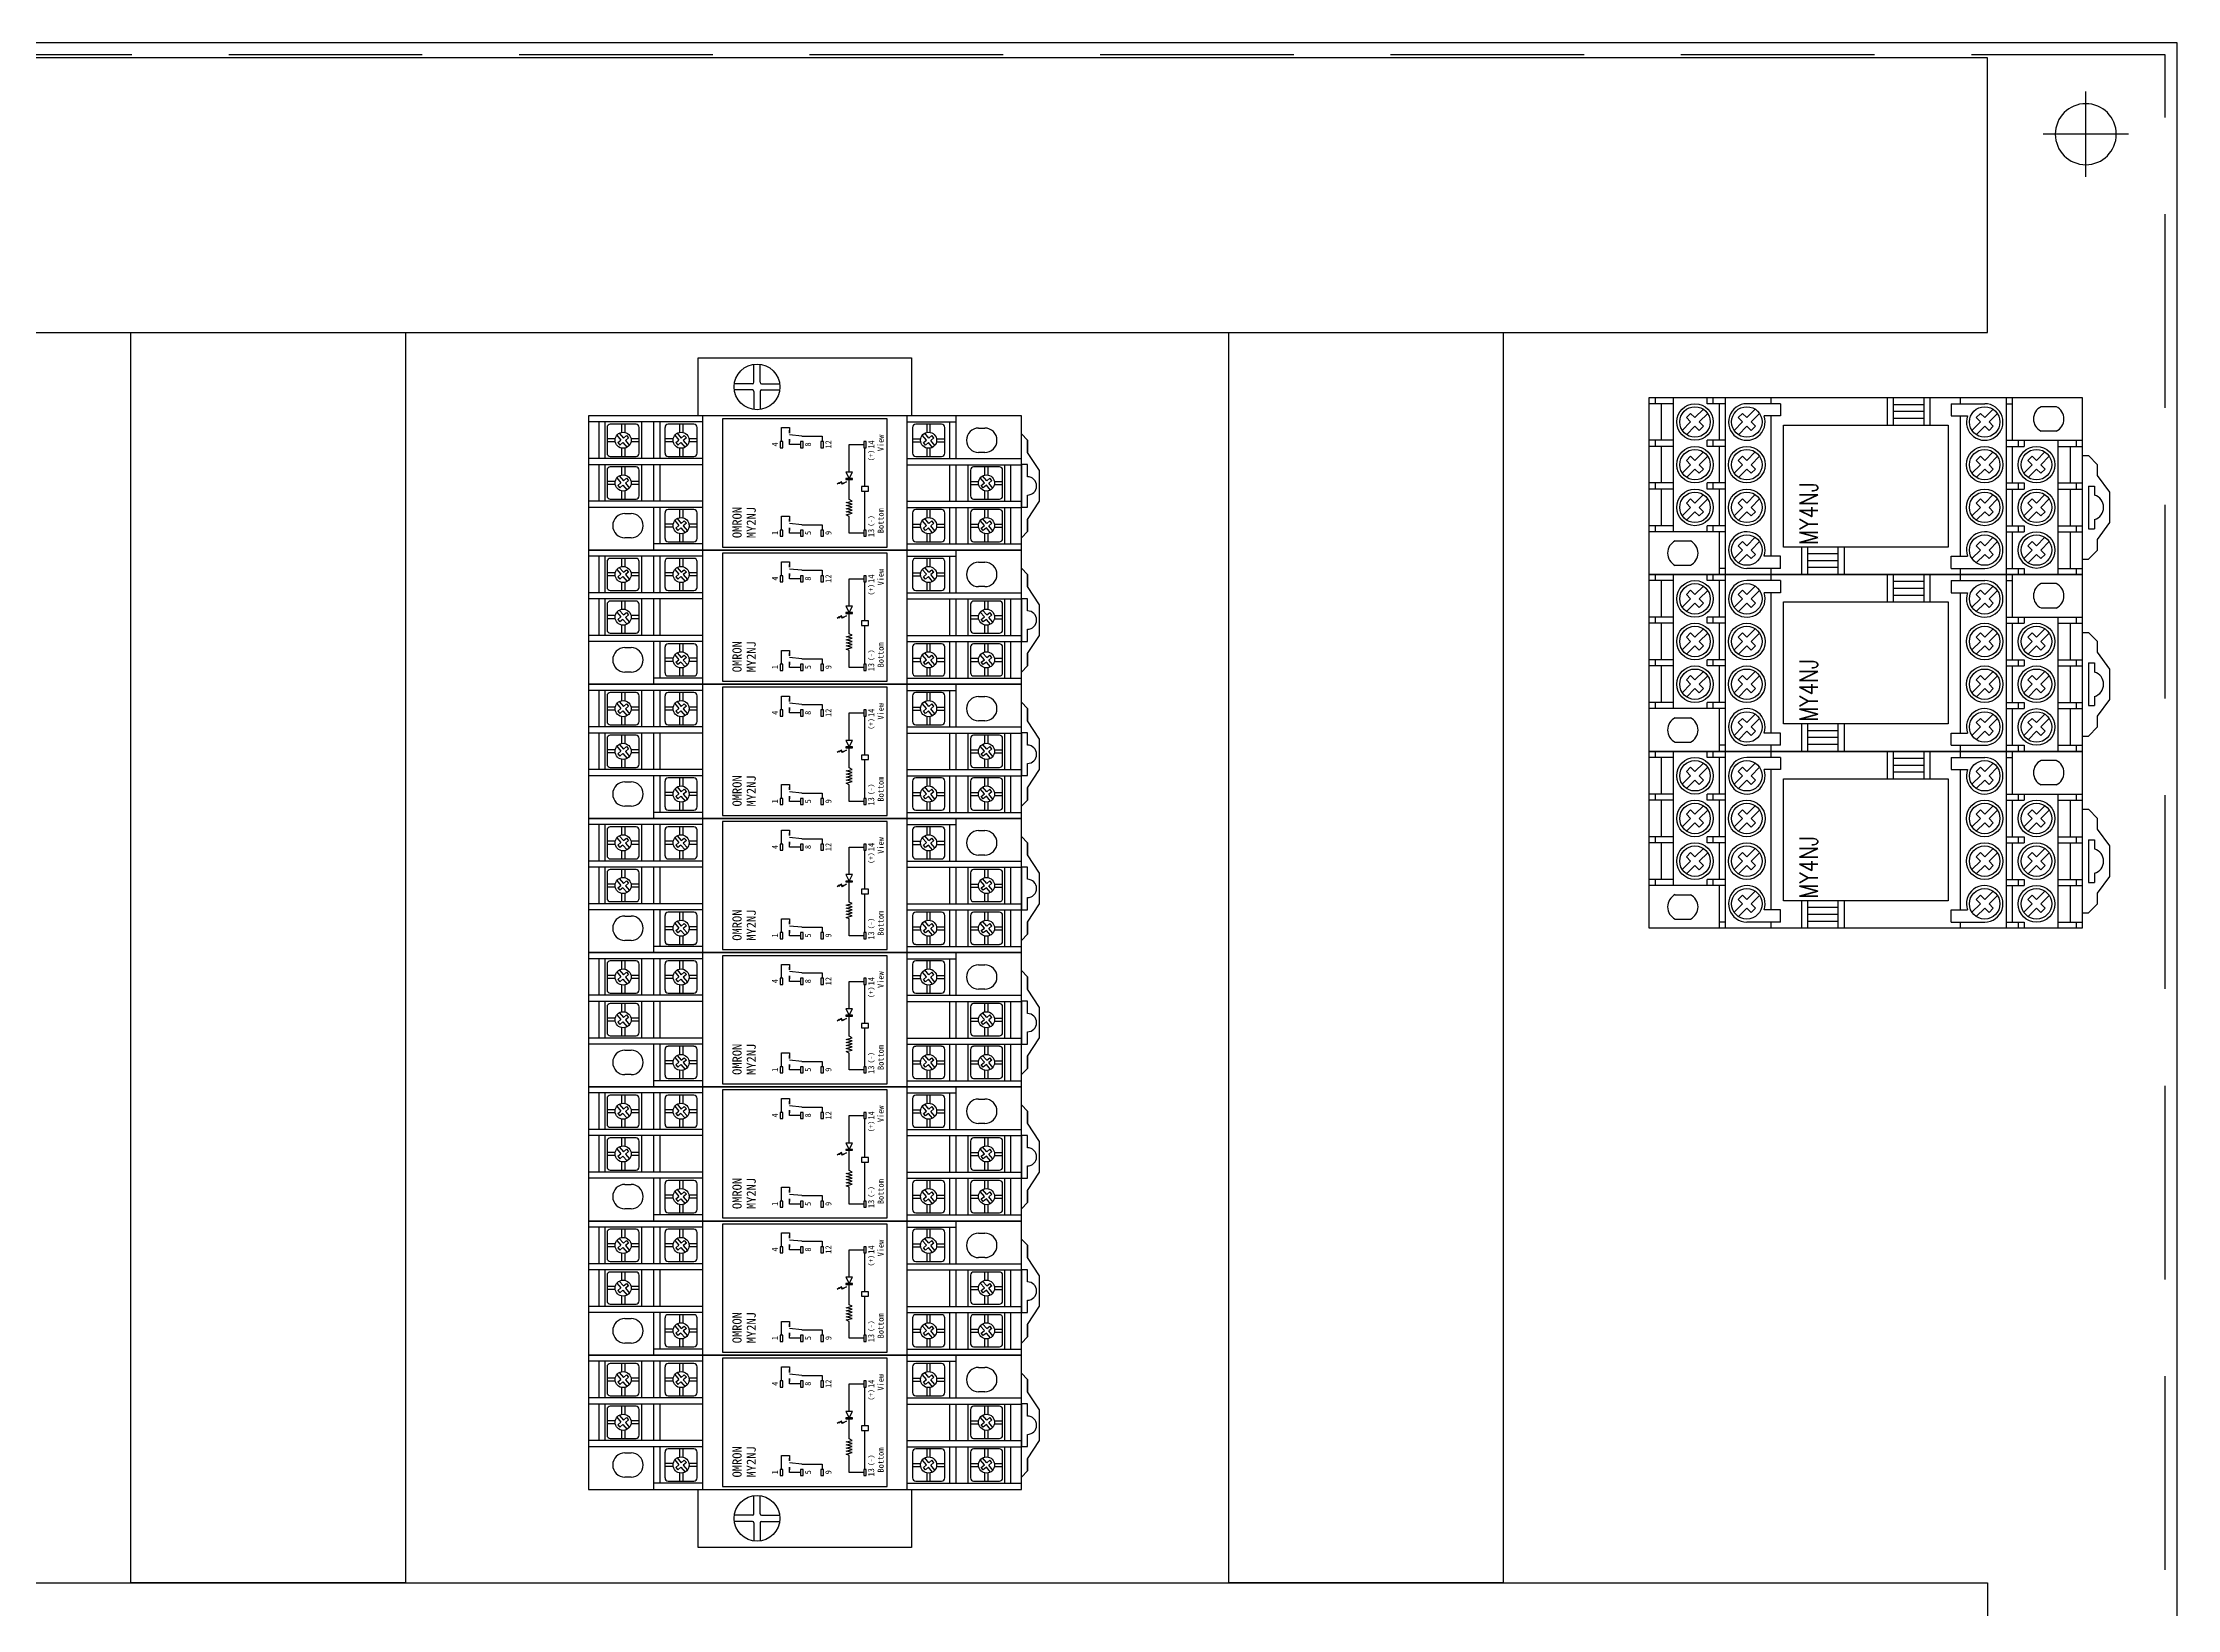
# Model space of a CAD drawing. Extents: x -276 to 10601, y -180 to 3883.
# Drawn here: x 3492.7 to 3842.7, y 1307.3 to 1564.2 of the extents above; entities that cross this region are included whole.
import ezdxf
from ezdxf.enums import TextEntityAlignment as Align

# ---------------------------------------------------------------- set-up
doc = ezdxf.new("R2010")
doc.units = 0
doc.header["$LTSCALE"] = 10
doc.header["$MEASUREMENT"] = 0
doc.linetypes.add('CONTINOUS', pattern=[0])
doc.linetypes.add('HIDDEN', pattern=[9.525, 6.35, -3.175])
doc.layers.get('0').update_dxf_attribs({"linetype": 'CONTINUOUS'})
doc.layers.add('中心孔', color=82, linetype='CONTINUOUS')
doc.layers.add('底板開孔', color=33, linetype='CONTINUOUS')
doc.styles.add('STSL', font='simplex', dxfattribs={"bigfont": 'STSL.SHX'})

# ---------------------------------------------------------------- blocks, each defined once
blk = doc.blocks.new('MLIBRYF')
for p, q in [((7, 23), (7, 35.5)), ((8, 31.5), (8, 35.5)), ((14, 31.5), (14, 35.5)), ((15, 31.5), (15, 35.5)), ((21, 31.5), (21, 35.5)), ((22, 31.5), (22, 35.5)), ((28, 31.5), (28, 35.5)), ((7, 34.5), (8, 34.5)), ((7, 31.5), (29, 31.5)), ((8, 33.5), (14, 33.5)), ((14, 34.5), (15, 34.5)), ((15, 33.5), (21, 33.5)), ((21, 34.5), (22, 34.5)), ((22, 33.5), (28, 33.5)), ((28, 34.5), (29, 34.5)), ((1.5, 31.25), (1.5, 28.75)), ((5.5, 31.25), (5.5, 28.75)), ((10.29, 28), (8.91, 29.38)), ((10.29, 28), (9.59, 27.29)), ((11, 28.71), (9.62, 30.09)), ((11.71, 29.41), (11, 28.71)), ((12.41, 28.71), (11.71, 29.41)), ((12.41, 28.71), (11.71, 28)), ((13.09, 26.62), (11.71, 28)), ((17.29, 28), (15.91, 29.38)), ((17.29, 28), (16.59, 27.29)), ((18, 28.71), (16.62, 30.09)), ((18.71, 29.41), (18, 28.71)), ((19.41, 28.71), (18.71, 29.41)), ((19.41, 28.71), (18.71, 28)), ((20.09, 26.62), (18.71, 28)), ((24.29, 28), (22.91, 29.38)), ((24.29, 28), (23.59, 27.29)), ((25, 28.71), (23.62, 30.09)), ((25.71, 29.41), (25, 28.71)), ((26.41, 28.71), (25.71, 29.41)), ((26.41, 28.71), (25.71, 28)), ((27.09, 26.62), (25.71, 28)), ((7, 26), (8, 26)), ((7, 25), (8, 25)), ((8, 23), (8, 26)), ((10.29, 26.59), (9.59, 27.29)), ((11, 27.29), (10.29, 26.59)), ((12.38, 25.91), (11, 27.29)), ((14, 26), (15, 26)), ((14, 23), (14, 26)), ((14, 25), (15, 25)), ((15, 23), (15, 26)), ((17.29, 26.59), (16.59, 27.29)), ((18, 27.29), (17.29, 26.59)), ((19.38, 25.91), (18, 27.29)), ((21, 26), (22, 26)), ((21, 23), (21, 26)), ((21, 25), (22, 25)), ((22, 23), (22, 26)), ((24.29, 26.59), (23.59, 27.29)), ((25, 27.29), (24.29, 26.59)), ((26.38, 25.91), (25, 27.29)), ((28, 26), (29, 26)), ((28, 23), (28, 26)), ((28, 25), (29, 25)), ((0, 24), (7, 24)), ((0, 23), (29, 23)), ((4, 20.21), (2.62, 21.59)), ((8, 24), (14, 24)), ((11, 20.21), (9.62, 21.59)), ((15, 24), (21, 24)), ((18, 20.21), (16.62, 21.59)), ((22, 24), (28, 24)), ((25, 20.21), (23.62, 21.59)), ((1, 14), (1, 19.5)), ((3.29, 19.5), (1.91, 20.88)), ((3.29, 19.5), (2.59, 18.79)), ((3.29, 18.09), (2.59, 18.79)), ((4, 18.79), (3.29, 18.09)), ((4.71, 20.91), (4, 20.21)), ((5.38, 17.41), (4, 18.79)), ((5.41, 20.21), (4.71, 20.91)), ((5.41, 20.21), (4.71, 19.5)), ((6.09, 18.12), (4.71, 19.5)), ((10.29, 19.5), (8.91, 20.88)), ((10.29, 19.5), (9.59, 18.79)), ((10.29, 18.09), (9.59, 18.79)), ((11, 18.79), (10.29, 18.09)), ((11.71, 20.91), (11, 20.21)), ((12.38, 17.41), (11, 18.79)), ((12.41, 20.21), (11.71, 20.91)), ((12.41, 20.21), (11.71, 19.5)), ((13.09, 18.12), (11.71, 19.5)), ((17.29, 19.5), (15.91, 20.88)), ((17.29, 19.5), (16.59, 18.79)), ((17.29, 18.09), (16.59, 18.79)), ((18, 18.79), (17.29, 18.09)), ((18.71, 20.91), (18, 20.21)), ((19.38, 17.41), (18, 18.79)), ((19.41, 20.21), (18.71, 20.91)), ((19.41, 20.21), (18.71, 19.5)), ((20.09, 18.12), (18.71, 19.5)), ((24.29, 19.5), (22.91, 20.88)), ((24.29, 19.5), (23.59, 18.79)), ((24.29, 18.09), (23.59, 18.79)), ((25, 18.79), (24.29, 18.09)), ((25.71, 20.91), (25, 20.21)), ((26.38, 17.41), (25, 18.79)), ((26.41, 20.21), (25.71, 20.91)), ((26.41, 20.21), (25.71, 19.5)), ((27.09, 18.12), (25.71, 19.5)), ((28, 14), (28, 19.5)), ((0, 15.5), (1, 15.5)), ((1, 14), (3, 14)), ((3, 14), (3, 16.67)), ((3, 15.5), (26, 15.5)), ((26, 14), (26, 16.67)), ((28, 14), (26, 14)), ((28, 15.5), (29, 15.5)), ((0, 10.5), (4.5, 10.5)), ((0, 9.5), (4.5, 9.5)), ((1.12, 4.5), (1.12, 9.5)), ((2.25, 4.5), (2.25, 9.5)), ((3.38, 4.5), (3.38, 9.5)), ((0, 4.5), (4.5, 4.5)), ((0, 3.5), (4.5, 3.5)), ((29, -3.5), (24.5, -3.5)), ((29, -4.5), (24.5, -4.5)), ((25.62, -4.5), (25.62, -9.5)), ((26.75, -4.5), (26.75, -9.5)), ((27.88, -4.5), (27.88, -9.5)), ((29, -9.5), (24.5, -9.5)), ((29, -10.5), (24.5, -10.5)), ((1, -14), (1, -19.5)), ((1, -14), (3, -14)), ((3, -14), (3, -16.67)), ((28, -14), (26, -14)), ((26, -14), (26, -16.67)), ((28, -14), (28, -19.5)), ((1, -15.5), (0, -15.5)), ((2.62, -17.41), (4, -18.79)), ((26, -15.5), (3, -15.5)), ((9.62, -17.41), (11, -18.79)), ((16.62, -17.41), (18, -18.79)), ((23.62, -17.41), (25, -18.79)), ((29, -15.5), (28, -15.5)), ((1.91, -18.12), (3.29, -19.5)), ((2.59, -20.21), (3.29, -19.5)), ((2.59, -20.21), (3.29, -20.91)), ((3.29, -20.91), (4, -20.21)), ((4, -18.79), (4.71, -18.09)), ((4, -20.21), (5.38, -21.59)), ((4.71, -18.09), (5.41, -18.79)), ((4.71, -19.5), (5.41, -18.79)), ((4.71, -19.5), (6.09, -20.88)), ((8.91, -18.12), (10.29, -19.5)), ((9.59, -20.21), (10.29, -19.5)), ((9.59, -20.21), (10.29, -20.91)), ((10.29, -20.91), (11, -20.21)), ((11, -18.79), (11.71, -18.09)), ((11, -20.21), (12.38, -21.59)), ((11.71, -18.09), (12.41, -18.79)), ((11.71, -19.5), (12.41, -18.79)), ((11.71, -19.5), (13.09, -20.88)), ((15.91, -18.12), (17.29, -19.5)), ((16.59, -20.21), (17.29, -19.5)), ((16.59, -20.21), (17.29, -20.91)), ((17.29, -20.91), (18, -20.21)), ((18, -18.79), (18.71, -18.09)), ((18, -20.21), (19.38, -21.59)), ((18.71, -18.09), (19.41, -18.79)), ((18.71, -19.5), (19.41, -18.79)), ((18.71, -19.5), (20.09, -20.88)), ((22.91, -18.12), (24.29, -19.5)), ((23.59, -20.21), (24.29, -19.5)), ((23.59, -20.21), (24.29, -20.91)), ((24.29, -20.91), (25, -20.21)), ((25, -18.79), (25.71, -18.09)), ((25, -20.21), (26.38, -21.59)), ((25.71, -18.09), (26.41, -18.79)), ((25.71, -19.5), (26.41, -18.79)), ((25.71, -19.5), (27.09, -20.88)), ((29, -23), (0, -23)), ((1, -23), (1, -26)), ((7, -24), (1, -24)), ((7, -23), (7, -26)), ((8, -23), (8, -26)), ((14, -24), (8, -24)), ((14, -23), (14, -26)), ((15, -23), (15, -26)), ((21, -24), (15, -24)), ((21, -23), (21, -26)), ((22, -23), (22, -35.5)), ((29, -24), (22, -24)), ((1, -25), (0, -25)), ((1, -26), (0, -26)), ((1.91, -26.62), (3.29, -28)), ((2.59, -28.71), (3.29, -28)), ((2.62, -25.91), (4, -27.29)), ((4, -27.29), (4.71, -26.59)), ((4.71, -26.59), (5.41, -27.29)), ((4.71, -28), (5.41, -27.29)), ((4.71, -28), (6.09, -29.38)), ((8, -25), (7, -25)), ((8, -26), (7, -26)), ((8.91, -26.62), (10.29, -28)), ((9.59, -28.71), (10.29, -28)), ((9.62, -25.91), (11, -27.29)), ((11, -27.29), (11.71, -26.59)), ((11.71, -26.59), (12.41, -27.29)), ((11.71, -28), (12.41, -27.29)), ((11.71, -28), (13.09, -29.38)), ((15, -25), (14, -25)), ((15, -26), (14, -26)), ((15.91, -26.62), (17.29, -28)), ((16.59, -28.71), (17.29, -28)), ((16.62, -25.91), (18, -27.29)), ((18, -27.29), (18.71, -26.59)), ((18.71, -26.59), (19.41, -27.29)), ((18.71, -28), (19.41, -27.29)), ((18.71, -28), (20.09, -29.38)), ((22, -25), (21, -25)), ((22, -26), (21, -26)), ((22, -31.5), (0, -31.5)), ((1, -31.5), (1, -35.5)), ((2.59, -28.71), (3.29, -29.41)), ((3.29, -29.41), (4, -28.71)), ((4, -28.71), (5.38, -30.09)), ((7, -31.5), (7, -35.5)), ((8, -31.5), (8, -35.5)), ((9.59, -28.71), (10.29, -29.41)), ((10.29, -29.41), (11, -28.71)), ((11, -28.71), (12.38, -30.09)), ((14, -31.5), (14, -35.5)), ((15, -31.5), (15, -35.5)), ((16.59, -28.71), (17.29, -29.41)), ((17.29, -29.41), (18, -28.71)), ((18, -28.71), (19.38, -30.09)), ((21, -31.5), (21, -35.5)), ((23.5, -31.25), (23.5, -28.75)), ((27.5, -31.25), (27.5, -28.75)), ((1, -34.5), (0, -34.5)), ((7, -33.5), (1, -33.5)), ((8, -34.5), (7, -34.5)), ((14, -33.5), (8, -33.5)), ((15, -34.5), (14, -34.5)), ((21, -33.5), (15, -33.5)), ((22, -34.5), (21, -34.5)), ((2.5, -35.5), (2.5, -36.5)), ((4, -38), (2.5, -36.5)), ((4, -38), (5.75, -38)), ((5.75, -38), (8.5, -40)), ((7.5, -36.5), (7.5, -37.5)), ((14.5, -36.5), (7.5, -36.5)), ((9, -37.5), (7.5, -37.5)), ((14.5, -37.5), (13, -37.5)), ((13.5, -40), (16.25, -38)), ((14.5, -36.5), (14.5, -37.5)), ((16.25, -38), (18, -38)), ((18, -38), (19.5, -36.5)), ((19.5, -35.5), (19.5, -36.5)), ((8.5, -40), (13.5, -40))]:
    blk.add_line(p, q)
for points in [[(0, 35.5), (29, 35.5), (29, -35.5), (0, -35.5)], [(4.5, 13.5), (24.5, 13.5), (24.5, -13.5), (4.5, -13.5)]]:
    blk.add_lwpolyline(points, close=True)
for points in [[(1, 23), (1, 24)], [(28, -23), (28, -24)]]:
    blk.add_lwpolyline(points)
for centre, radius in [((11, 28), 3), ((11, 28), 2.5), ((18, 28), 3), ((18, 28), 2.5), ((25, 28), 3), ((25, 28), 2.5), ((4, 19.5), 2.5), ((11, 19.5), 3), ((11, 19.5), 2.5), ((18, 19.5), 3), ((18, 19.5), 2.5), ((25, 19.5), 2.5), ((4, -19.5), 2.5), ((11, -19.5), 3), ((11, -19.5), 2.5), ((18, -19.5), 3), ((18, -19.5), 2.5), ((25, -19.5), 2.5), ((4, -28), 3), ((4, -28), 2.5), ((11, -28), 3), ((11, -28), 2.5), ((18, -28), 3), ((18, -28), 2.5)]:
    blk.add_circle(centre, radius)
for centre, radius, start, end in [((3.5, 30.27), 2.23, 25.9892, 154.0108), ((3.5, 29.72), 2.22, 205.9892, 334.0108), ((4, 19.5), 3, 250.5288, 180), ((25, 19.5), 3, 0, 289.4712), ((4, -19.5), 3, 180, 109.4712), ((25, -19.5), 3, 70.5288, 0), ((25.5, -29.72), 2.22, 25.9892, 154.0108), ((25.5, -30.27), 2.23, 205.9892, 334.0108), ((11, -36.92), 2.08, 196.2602, 343.7398)]:
    blk.add_arc(centre, radius, start, end)
at = {"style": 'STSL', "width": 0.8}
blk.add_text('MY4NJ', height=3, dxfattribs=at).set_placement((9.99, 9.36), align=Align.MIDDLE_CENTER)
blk = doc.blocks.new('A-螺絲孔-0J')
at = {"layer": '中心孔', "linetype": 'CONTINOUS', "ltscale": 10}
for p, q in [((0, 7), (0, -7)), ((-7, 0), (7, 0))]:
    blk.add_line(p, q, dxfattribs=at)
at = {"layer": '底板開孔', "linetype": 'CONTINOUS', "ltscale": 10}
blk.add_circle((0, 0), 5, dxfattribs=at)
blk = doc.blocks.new('MLIBRYN')
at = {"ltscale": 10}
h = blk.add_hatch(color=256, dxfattribs=at)
h.paths.add_polyline_path([(10.91, -5.72), (11.09, -5.64), (10.84, -5.32)])
h.paths.add_polyline_path([(11.09, -6), (10.81, -6.13), (11.2, -6.85), (10.93, -6.14), (11.21, -6.01), (11.02, -5.67), (10.98, -5.69)])
for p, q in [((22, 35.5), (0, 35.5)), ((0, 35.5), (0, -35.5)), ((7, 16.79), (7, 35.5)), ((8, 16.79), (8, 35.5)), ((14, 16.79), (14, 35.5)), ((15, 16.79), (15, 35.5)), ((21, 16.79), (21, 35.5)), ((22, -35.5), (22, 35.5)), ((14, 33.79), (8, 33.79)), ((14, 32.79), (8, 32.79)), ((8.36, 31.9), (8.36, 27.68)), ((13.11, 32.43), (8.89, 32.43)), ((10.75, 31.08), (10.75, 32.43)), ((11.25, 31.08), (11.25, 32.43)), ((13.64, 27.68), (13.64, 31.9)), ((21, 33.79), (15, 33.79)), ((21, 32.79), (15, 32.79)), ((15.36, 31.9), (15.36, 27.68)), ((20.11, 32.43), (15.89, 32.43)), ((17.75, 31.08), (17.75, 32.43)), ((18.25, 31.08), (18.25, 32.43)), ((20.64, 27.68), (20.64, 31.9)), ((2, 28.5), (2, 29.5)), ((6, 29.5), (6, 28.5)), ((9.7, 30.04), (8.36, 30.04)), ((9.7, 29.53), (8.36, 29.53)), ((10.64, 29.82), (9.84, 29.15)), ((10.97, 29.43), (10.17, 28.76)), ((10.61, 30.65), (10.22, 30.32)), ((10.64, 29.82), (10.22, 30.32)), ((10.61, 30.65), (11.03, 30.15)), ((10.75, 27.15), (10.75, 28.49)), ((11.39, 28.93), (10.97, 29.43)), ((11.83, 30.82), (11.03, 30.15)), ((11.25, 27.15), (11.25, 28.49)), ((12.16, 30.43), (11.36, 29.76)), ((11.36, 29.76), (11.78, 29.26)), ((11.78, 29.26), (11.39, 28.93)), ((13.64, 30.04), (12.3, 30.04)), ((13.64, 29.53), (12.3, 29.53)), ((16.7, 30.04), (15.36, 30.04)), ((16.7, 29.53), (15.36, 29.53)), ((17.64, 29.82), (16.84, 29.15)), ((17.97, 29.43), (17.17, 28.76)), ((17.61, 30.65), (17.22, 30.32)), ((17.64, 29.82), (17.22, 30.32)), ((17.61, 30.65), (18.03, 30.15)), ((17.75, 27.15), (17.75, 28.49)), ((18.39, 28.93), (17.97, 29.43)), ((18.83, 30.82), (18.03, 30.15)), ((18.25, 27.15), (18.25, 28.49)), ((19.16, 30.43), (18.36, 29.76)), ((18.36, 29.76), (18.78, 29.26)), ((18.78, 29.26), (18.39, 28.93)), ((20.64, 30.04), (19.3, 30.04)), ((20.64, 29.53), (19.3, 29.53)), ((7, 24.79), (0, 24.79)), ((1, 16.79), (1, 24.79)), ((14, 26.79), (8, 26.79)), ((14, 24.79), (8, 24.79)), ((8.89, 27.15), (13.11, 27.15)), ((21, 26.79), (15, 26.79)), ((21, 24.79), (15, 24.79)), ((15.89, 27.15), (20.11, 27.15)), ((7, 23.79), (1, 23.79)), ((1.36, 22.4), (1.36, 18.18)), ((6.11, 22.93), (1.89, 22.93)), ((3.61, 21.15), (3.22, 20.82)), ((3.61, 21.15), (4.03, 20.65)), ((3.75, 21.58), (3.75, 22.93)), ((4.83, 21.32), (4.03, 20.65)), ((4.25, 21.58), (4.25, 22.93)), ((6.64, 18.18), (6.64, 22.4)), ((14, 23.79), (8, 23.79)), ((21, 23.79), (15, 23.79)), ((15.36, 22.4), (15.36, 18.18)), ((20.11, 22.93), (15.89, 22.93)), ((17.61, 21.15), (17.22, 20.82)), ((17.61, 21.15), (18.03, 20.65)), ((17.75, 21.58), (17.75, 22.93)), ((18.83, 21.32), (18.03, 20.65)), ((18.25, 21.58), (18.25, 22.93)), ((20.64, 18.18), (20.64, 22.4)), ((2.7, 20.54), (1.36, 20.54)), ((2.7, 20.03), (1.36, 20.03)), ((1.89, 17.65), (6.11, 17.65)), ((3.64, 20.32), (2.84, 19.65)), ((3.97, 19.93), (3.17, 19.26)), ((3.64, 20.32), (3.22, 20.82)), ((3.75, 17.65), (3.75, 18.99)), ((4.39, 19.43), (3.97, 19.93)), ((4.25, 17.65), (4.25, 18.99)), ((5.16, 20.93), (4.36, 20.26)), ((4.36, 20.26), (4.78, 19.76)), ((4.78, 19.76), (4.39, 19.43)), ((6.64, 20.54), (5.3, 20.54)), ((6.64, 20.03), (5.3, 20.03)), ((16.7, 20.54), (15.36, 20.54)), ((16.7, 20.03), (15.36, 20.03)), ((15.89, 17.65), (20.11, 17.65)), ((17.64, 20.32), (16.84, 19.65)), ((17.97, 19.93), (17.17, 19.26)), ((17.64, 20.32), (17.22, 20.82)), ((17.75, 17.65), (17.75, 18.99)), ((18.39, 19.43), (17.97, 19.93)), ((18.25, 17.65), (18.25, 18.99)), ((19.16, 20.93), (18.36, 20.26)), ((18.36, 20.26), (18.78, 19.76)), ((18.78, 19.76), (18.39, 19.43)), ((20.64, 20.54), (19.3, 20.54)), ((20.64, 20.03), (19.3, 20.03)), ((22, 16.79), (0, 16.79)), ((21.5, 13.5), (0.5, 13.5)), ((0.5, 13.5), (0.5, -13.5)), ((21.5, -13.5), (21.5, 13.5)), ((3.28, 4.05), (2.27, 4.05)), ((2.27, 4.05), (2.27, 3.63)), ((2.27, 3.63), (3.28, 3.63)), ((3.28, 3.63), (3.28, 4.05)), ((3.28, 3.84), (5.55, 3.84)), ((5.55, 3.84), (5.55, 2.52)), ((17.79, 4.05), (16.78, 4.05)), ((16.78, 4.05), (16.78, 3.63)), ((16.78, 3.63), (17.79, 3.63)), ((17.79, 3.63), (17.79, 4.05)), ((17.79, 3.84), (20.07, 3.84)), ((20.07, 3.84), (20.07, 2.52)), ((3.28, 0.7), (2.27, 0.7)), ((2.27, 0.7), (2.27, 0.28)), ((2.27, 0.28), (3.28, 0.28)), ((2.77, 0.7), (2.77, 2.52)), ((2.77, 2.52), (3.66, 2.52)), ((3.66, 2.52), (3.2, 2.52)), ((3.28, 0.28), (3.28, 0.7)), ((4.16, 0.49), (4.36, 2.52)), ((4.16, 0.49), (4.16, -2.85)), ((5.55, 2.52), (4.67, 2.52)), ((4.67, 2.52), (5.13, 2.52)), ((17.79, 0.7), (16.78, 0.7)), ((16.78, 0.7), (16.78, 0.28)), ((16.78, 0.28), (17.79, 0.28)), ((17.29, 0.7), (17.29, 2.52)), ((17.29, 2.52), (18.17, 2.52)), ((18.17, 2.52), (17.71, 2.52)), ((17.79, 0.28), (17.79, 0.7)), ((18.68, 0.49), (18.88, 2.52)), ((18.68, 0.49), (18.68, -2.85)), ((20.07, 2.52), (19.18, 2.52)), ((19.18, 2.52), (19.64, 2.52)), ((3.28, -2.64), (2.27, -2.64)), ((2.27, -2.64), (2.27, -3.06)), ((2.27, -3.06), (3.28, -3.06)), ((3.28, -3.06), (3.28, -2.64)), ((4.16, -2.85), (3.28, -2.85)), ((17.79, -2.64), (16.78, -2.64)), ((16.78, -2.64), (16.78, -3.06)), ((16.78, -3.06), (17.79, -3.06)), ((17.79, -3.06), (17.79, -2.64)), ((18.68, -2.85), (17.79, -2.85)), ((5.53, -7.26), (5.78, -6.76)), ((5.78, -6.76), (6.03, -7.76)), ((6.03, -7.76), (6.28, -6.76)), ((6.28, -6.76), (6.53, -7.76)), ((6.53, -7.76), (6.78, -6.76)), ((6.78, -6.76), (7.03, -7.76)), ((7.03, -7.76), (7.28, -6.76)), ((7.28, -6.76), (7.53, -7.76)), ((7.53, -7.76), (7.78, -6.76)), ((7.78, -6.76), (8.03, -7.76)), ((10.81, -6.13), (11.09, -6)), ((11.09, -6), (10.81, -6.13)), ((11.2, -6.85), (10.81, -6.13)), ((10.83, -6.19), (10.84, -6.18)), ((10.91, -5.72), (10.84, -5.32)), ((10.84, -5.32), (11.09, -5.64)), ((10.91, -5.72), (11.09, -5.64)), ((10.93, -6.14), (11.21, -6.01)), ((10.93, -6.14), (11.21, -6.01)), ((10.93, -6.14), (11.2, -6.85)), ((11.09, -6), (10.98, -5.69)), ((11.21, -6.01), (11.02, -5.67)), ((11.18, -5.96), (11.19, -5.96)), ((11.74, -6.7), (11.59, -6.7)), ((11.59, -6.7), (11.59, -7.83)), ((11.74, -7.83), (11.74, -6.7)), ((12.79, -6.7), (11.74, -7.26)), ((12.79, -7.83), (12.79, -6.7)), ((3.28, -9.65), (2.27, -9.65)), ((2.27, -9.65), (2.27, -10.07)), ((2.27, -10.07), (3.28, -10.07)), ((2.77, -9.65), (2.77, -7.26)), ((2.77, -7.26), (5.53, -7.26)), ((3.28, -10.07), (3.28, -9.65)), ((3.28, -9.86), (9.66, -9.86)), ((8.03, -7.76), (8.28, -7.26)), ((8.28, -7.26), (11.59, -7.26)), ((10.4, -9.3), (9.66, -9.3)), ((9.66, -9.3), (9.66, -10.41)), ((9.66, -10.41), (10.4, -10.41)), ((10.4, -10.41), (10.4, -9.3)), ((10.4, -9.86), (16.78, -9.86)), ((11.59, -7.83), (11.74, -7.83)), ((11.74, -7.26), (12.79, -7.83)), ((12.79, -7.26), (17.29, -7.26)), ((17.79, -9.65), (16.78, -9.65)), ((16.78, -9.65), (16.78, -10.07)), ((16.78, -10.07), (17.79, -10.07)), ((17.29, -7.26), (17.29, -9.65)), ((17.79, -10.07), (17.79, -9.65)), ((0.5, -13.5), (21.5, -13.5)), ((0, -16.79), (22, -16.79)), ((1, -16.79), (1, -35.5)), ((7, -16.79), (7, -35.5)), ((8, -16.79), (8, -35.5)), ((14, -16.79), (14, -35.5)), ((15, -16.79), (15, -35.5)), ((21, -16.79), (21, -24.79)), ((1.36, -18.18), (1.36, -22.4)), ((1.36, -20.03), (2.7, -20.03)), ((1.36, -20.54), (2.7, -20.54)), ((6.11, -17.65), (1.89, -17.65)), ((2.84, -20.93), (3.64, -20.26)), ((3.17, -21.32), (3.97, -20.65)), ((3.22, -19.76), (3.61, -19.43)), ((3.64, -20.26), (3.22, -19.76)), ((3.61, -19.43), (4.03, -19.93)), ((3.75, -17.65), (3.75, -18.99)), ((4.39, -21.15), (3.97, -20.65)), ((4.03, -19.93), (4.83, -19.26)), ((4.25, -17.65), (4.25, -18.99)), ((4.36, -20.32), (5.16, -19.65)), ((4.36, -20.32), (4.78, -20.82)), ((4.39, -21.15), (4.78, -20.82)), ((5.3, -20.03), (6.64, -20.03)), ((5.3, -20.54), (6.64, -20.54)), ((6.64, -22.4), (6.64, -18.18)), ((15.36, -18.18), (15.36, -22.4)), ((15.36, -20.03), (16.7, -20.03)), ((15.36, -20.54), (16.7, -20.54)), ((20.11, -17.65), (15.89, -17.65)), ((16.84, -20.93), (17.64, -20.26)), ((17.17, -21.32), (17.97, -20.65)), ((17.22, -19.76), (17.61, -19.43)), ((17.64, -20.26), (17.22, -19.76)), ((17.61, -19.43), (18.03, -19.93)), ((17.75, -17.65), (17.75, -18.99)), ((18.39, -21.15), (17.97, -20.65)), ((18.03, -19.93), (18.83, -19.26)), ((18.25, -17.65), (18.25, -18.99)), ((18.36, -20.32), (19.16, -19.65)), ((18.36, -20.32), (18.78, -20.82)), ((18.39, -21.15), (18.78, -20.82)), ((19.3, -20.03), (20.64, -20.03)), ((19.3, -20.54), (20.64, -20.54)), ((20.64, -22.4), (20.64, -18.18)), ((1, -23.79), (7, -23.79)), ((1.89, -22.93), (6.11, -22.93)), ((3.75, -21.58), (3.75, -22.93)), ((4.25, -21.58), (4.25, -22.93)), ((8, -23.79), (14, -23.79)), ((15, -23.79), (21, -23.79)), ((15.89, -22.93), (20.11, -22.93)), ((17.75, -21.58), (17.75, -22.93)), ((18.25, -21.58), (18.25, -22.93)), ((1, -24.79), (7, -24.79)), ((1, -26.79), (7, -26.79)), ((1.36, -27.68), (1.36, -31.9)), ((6.11, -27.15), (1.89, -27.15)), ((3.75, -27.15), (3.75, -28.49)), ((4.25, -27.15), (4.25, -28.49)), ((6.64, -31.9), (6.64, -27.68)), ((8, -24.79), (14, -24.79)), ((8, -26.79), (14, -26.79)), ((8.36, -27.68), (8.36, -31.9)), ((13.11, -27.15), (8.89, -27.15)), ((10.75, -27.15), (10.75, -28.49)), ((11.25, -27.15), (11.25, -28.49)), ((13.64, -31.9), (13.64, -27.68)), ((15, -24.79), (22, -24.79)), ((1.36, -29.53), (2.7, -29.53)), ((1.36, -30.04), (2.7, -30.04)), ((2.84, -30.43), (3.64, -29.76)), ((3.17, -30.82), (3.97, -30.15)), ((3.22, -29.26), (3.61, -28.93)), ((3.64, -29.76), (3.22, -29.26)), ((3.61, -28.93), (4.03, -29.43)), ((3.75, -31.08), (3.75, -32.43)), ((4.39, -30.65), (3.97, -30.15)), ((4.03, -29.43), (4.83, -28.76)), ((4.25, -31.08), (4.25, -32.43)), ((4.36, -29.82), (5.16, -29.15)), ((4.36, -29.82), (4.78, -30.32)), ((4.39, -30.65), (4.78, -30.32)), ((5.3, -29.53), (6.64, -29.53)), ((5.3, -30.04), (6.64, -30.04)), ((8.36, -29.53), (9.7, -29.53)), ((8.36, -30.04), (9.7, -30.04)), ((9.84, -30.43), (10.64, -29.76)), ((10.17, -30.82), (10.97, -30.15)), ((10.22, -29.26), (10.61, -28.93)), ((10.64, -29.76), (10.22, -29.26)), ((10.61, -28.93), (11.03, -29.43)), ((10.75, -31.08), (10.75, -32.43)), ((11.39, -30.65), (10.97, -30.15)), ((11.03, -29.43), (11.83, -28.76)), ((11.25, -31.08), (11.25, -32.43)), ((11.36, -29.82), (12.16, -29.15)), ((11.36, -29.82), (11.78, -30.32)), ((11.39, -30.65), (11.78, -30.32)), ((12.3, -29.53), (13.64, -29.53)), ((12.3, -30.04), (13.64, -30.04)), ((16, -29.5), (16, -28.5)), ((20, -28.5), (20, -29.5)), ((1, -32.79), (7, -32.79)), ((1, -33.79), (7, -33.79)), ((1.89, -32.43), (6.11, -32.43)), ((8, -32.79), (14, -32.79)), ((8, -33.79), (14, -33.79)), ((8.89, -32.43), (13.11, -32.43)), ((0, -35.5), (22, -35.5)), ((3.02, -36.5), (2, -35.5)), ((5.02, -36.5), (3.02, -36.5)), ((3.02, -36.5), (5.02, -36.5)), ((5.02, -36.5), (8.02, -38.5)), ((14.02, -35.5), (7.02, -35.5)), ((7.02, -35.5), (7.02, -36.5)), ((7.02, -36.5), (9.02, -36.5)), ((12.02, -36.5), (14.02, -36.5)), ((13.02, -38.5), (16.02, -36.5)), ((14.02, -36.5), (14.02, -35.5)), ((18.02, -36.5), (16.02, -36.5)), ((16.02, -36.5), (18.02, -36.5)), ((19.05, -35.5), (18.02, -36.5)), ((8.02, -38.5), (13.02, -38.5))]:
    blk.add_line(p, q, dxfattribs=at)
at = {"linetype": 'CONTINOUS', "ltscale": 10}
blk.add_line((0, 7), (0, -7), dxfattribs=at)
at = {"ltscale": 10}
for centre in [(11, 29.79), (18, 29.79), (4, 20.29), (18, 20.29), (4, -20.29), (18, -20.29), (4, -29.79), (11, -29.79)]:
    blk.add_circle(centre, 1.32, dxfattribs=at)
for centre, radius, start, end in [((8.89, 31.9), 0.528, 90, 180), ((13.11, 31.9), 0.528, 0, 90), ((15.89, 31.9), 0.528, 90, 180), ((20.11, 31.9), 0.528, 0, 90), ((4, 29.5), 2, 0, 180), ((4, 28.5), 2, 180, 0), ((8.89, 27.68), 0.528, 180, 270), ((13.11, 27.68), 0.528, 270, 0), ((15.89, 27.68), 0.528, 180, 270), ((20.11, 27.68), 0.528, 270, 0), ((1.89, 22.4), 0.528, 90, 180), ((6.11, 22.4), 0.528, 0, 90), ((15.89, 22.4), 0.528, 90, 180), ((20.11, 22.4), 0.528, 0, 90), ((1.89, 18.18), 0.528, 180, 270), ((6.11, 18.18), 0.528, 270, 0), ((15.89, 18.18), 0.528, 180, 270), ((20.11, 18.18), 0.528, 270, 0), ((1.89, -18.18), 0.528, 90, 180), ((6.11, -18.18), 0.528, 0, 90), ((15.89, -18.18), 0.528, 90, 180), ((20.11, -18.18), 0.528, 0, 90), ((1.89, -22.4), 0.528, 180, 270), ((6.11, -22.4), 0.528, 270, 0), ((15.89, -22.4), 0.528, 180, 270), ((20.11, -22.4), 0.528, 270, 0), ((1.89, -27.68), 0.528, 90, 180), ((6.11, -27.68), 0.528, 0, 90), ((8.89, -27.68), 0.528, 90, 180), ((13.11, -27.68), 0.528, 0, 90), ((18, -28.5), 2, 0, 180), ((18, -29.5), 2, 180, 0), ((1.89, -31.9), 0.528, 180, 270), ((6.11, -31.9), 0.528, 270, 0), ((8.89, -31.9), 0.528, 180, 270), ((13.11, -31.9), 0.528, 270, 0), ((10.52, -36.5), 1.5, 180, 0)]:
    blk.add_arc(centre, radius, start, end, dxfattribs=at)
at = {"linetype": 'CONTINOUS', "ltscale": 10}
for s, p in [('OMRON', (1.96, 10.37, 13.1)), ('MY2NJ', (1.96, 8.05, 13.1))]:
    blk.add_text(s, height=1.5, dxfattribs=at).set_placement(p)
for s, height, p in [('1', 1, (2.81, 4.39, 13.1)), ('4', 1, (17.32, 4.39, 13.1)), ('5', 1, (2.81, -1.01, 13.1)), ('9', 1, (2.81, -4.36, 13.1)), ('12', 1, (17.32, -4.36, 13.1)), ('8', 1, (17.32, -1.01, 13.1)), ('13', 1, (2.81, -11.37, 13.1)), ('(-)', 0.8, (4.77, -11.23, 13.1)), ('(+)', 0.8, (15.5, -11.23, 13.1)), ('14', 1, (17.32, -11.37, 13.1)), ('Bottom', 1, (4.81, -12.93, 13.1)), ('View', 1, (17.57, -12.93, 13.1))]:
    blk.add_text(s, height=height, dxfattribs=at).set_placement(p, align=Align.CENTER)
blk = doc.blocks.new('MLIBTB1C')
at = {"color": 1}
for p, q in [((4.25, 8.59), (4.25, 11.55)), ((4.25, 8.59), (4.25, 11.55)), ((5.25, 8.59), (5.25, 11.55)), ((5.25, 8.59), (5.25, 11.55)), ((4, 8.34), (1.03, 8.34)), ((4, 8.34), (1.03, 8.34)), ((4, 7.34), (1.03, 7.34)), ((4, 7.34), (1.03, 7.34)), ((4.25, 7.09), (4.25, 4.12)), ((4.25, 7.09), (4.25, 4.12)), ((5.25, 7.09), (5.25, 4.12)), ((5.25, 7.09), (5.25, 4.12)), ((5.5, 8.34), (8.47, 8.34)), ((5.5, 8.34), (8.47, 8.34)), ((5.5, 7.34), (8.47, 7.34)), ((5.5, 7.34), (8.47, 7.34))]:
    blk.add_line(p, q, dxfattribs=at)
blk.add_lwpolyline([(9.5, 17.5), (9.5, -17.5), (0, -17.5), (0, 17.5)], close=True, dxfattribs=at)
blk.add_lwpolyline([(9.5, 17.5), (9.5, -17.5), (0, -17.5), (0, 17.5)], close=True, dxfattribs=at)
blk.add_circle((4.75, 7.84), 3.75, dxfattribs=at)
blk.add_circle((4.75, 7.84), 3.75, dxfattribs=at)
for centre, start, end in [((4, 8.59), 270, 0), ((4, 8.59), 270, 0), ((4, 7.09), 0, 90), ((4, 7.09), 0, 90), ((5.5, 8.59), 180, 270), ((5.5, 8.59), 180, 270), ((5.5, 7.09), 90, 180), ((5.5, 7.09), 90, 180)]:
    blk.add_arc(centre, 0.25, start, end, dxfattribs=at)

msp = doc.modelspace()

# ---------------------------------------------------------------- linework, layer by layer
at = {"ltscale": 0.5}
msp.add_lwpolyline([(3142.73, 1264.17), (3842.73, 1264.17), (3842.73, 1564.17), (3142.73, 1564.17)], close=True, dxfattribs=at)
at = {"color": 5, "linetype": 'HIDDEN', "ltscale": 0.5}
msp.add_lwpolyline([(3144.73, 1266.17), (3840.73, 1266.17), (3840.73, 1562.17), (3144.73, 1562.17)], close=True, dxfattribs=at)
at = {"color": 4, "ltscale": 0.5}
for points in [[(3811.61, 1516.67), (3811.61, 1561.67), (3153.21, 1561.67), (3153.21, 1516.67)], [(3552.2, 1311.67), (3507.2, 1311.67), (3507.2, 1516.67), (3552.2, 1516.67)], [(3732.2, 1311.67), (3687.2, 1311.67), (3687.2, 1516.67), (3732.2, 1516.67)], [(3811.61, 1311.67), (3811.61, 1266.67), (3153.21, 1266.67), (3153.21, 1311.67)]]:
    msp.add_lwpolyline(points, close=True, dxfattribs=at)

# ---------------------------------------------------------------- block references
at = {"ltscale": 0.5, "xscale": -1, "rotation": 270}
msp.add_blockref('A-螺絲孔-0J', (3827.73, 1549.17), dxfattribs=at)
at = {"ltscale": 0.5, "rotation": 90}
for name, p in [('MLIBTB1C', (3617.7, 1502.99)), ('MLIBRYF', (3791.65, 1476.99)), ('MLIBRYN', (3617.7, 1480.99)), ('MLIBRYN', (3617.7, 1458.99)), ('MLIBRYF', (3791.65, 1447.99)), ('MLIBRYN', (3617.7, 1436.99)), ('MLIBRYF', (3791.65, 1418.99)), ('MLIBRYN', (3617.7, 1414.99)), ('MLIBRYN', (3617.7, 1392.99)), ('MLIBRYN', (3617.7, 1370.99)), ('MLIBRYN', (3617.7, 1348.99)), ('MLIBRYN', (3617.7, 1326.99)), ('MLIBTB1C', (3617.7, 1317.49))]:
    msp.add_blockref(name, p, dxfattribs=at)

doc.saveas('drawing.dxf')
